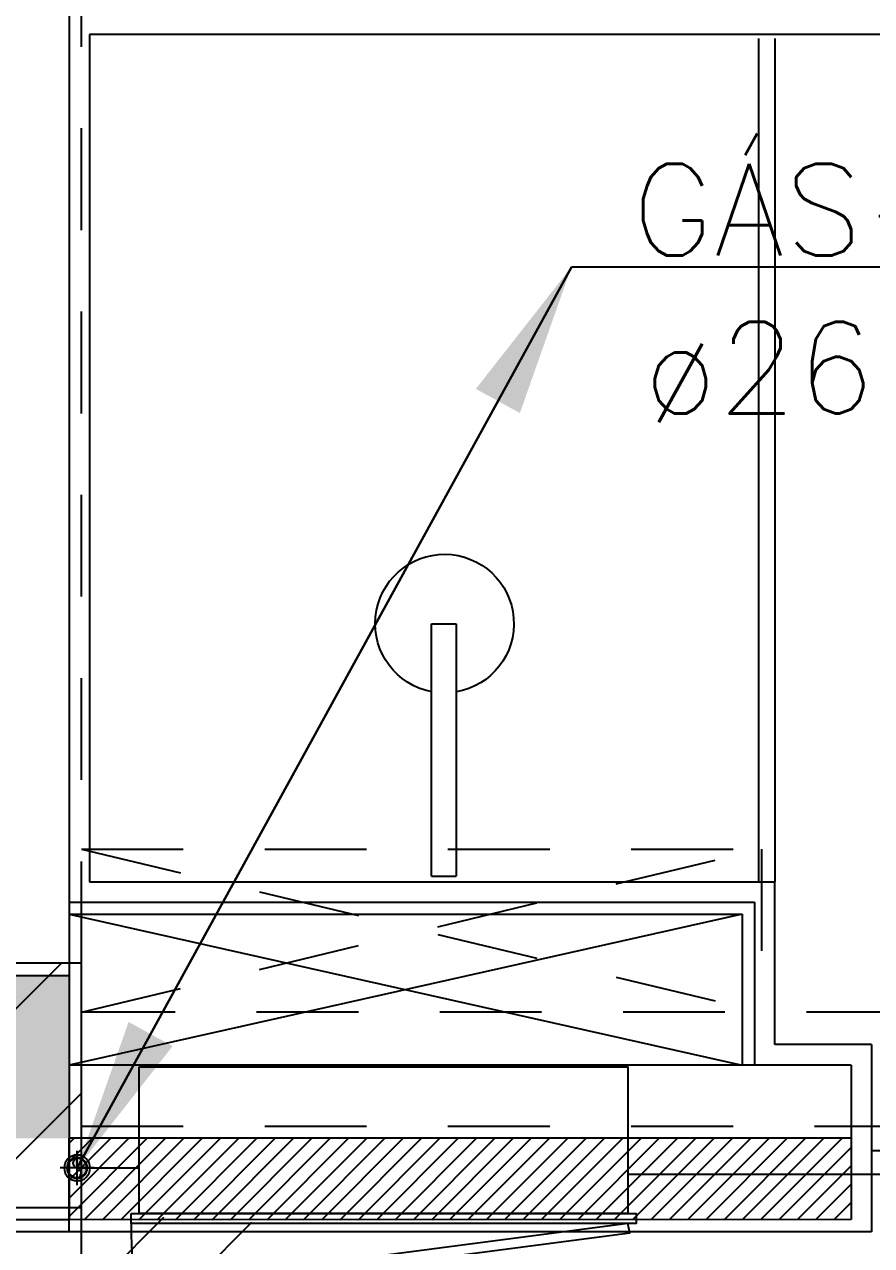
# Model space of a CAD drawing. Header units: millimetres. Extents: x 188.6 to 263.2, y 40.1 to 120.1.
# Drawn here: x 218.013 to 219.053, y 70.523 to 72.022 of the extents above; entities that cross this region are included whole.
import ezdxf
from ezdxf.enums import TextEntityAlignment as Align

# ---------------------------------------------------------------- set-up
doc = ezdxf.new("R2010")
doc.units = ezdxf.units.MM
doc.linetypes.add('CENTER2', pattern=[1.125, 0.75, -0.125, 0.125, -0.125])
doc.linetypes.add('HIDDEN2', pattern=[0.1875, 0.125, -0.0625])
for name, color, linetype in [('ARQ', 8, 'Continuous'), ('ESTR-PILARES', 11, 'Continuous'), ('ESTR-VIGAS', 11, 'HIDDEN2'), ('ESTRUTURA', 7, 'Continuous'), ('GAS-COL', 7, 'Continuous'), ('GAS-CX', 202, 'Continuous'), ('GAS-TUBO-PISO', 6, 'CENTER2')]:
    doc.layers.add(name, color=color, linetype=linetype)
doc.styles.add('60-75', font='romans.shx', dxfattribs={"height": 0.12})
doc.styles.add('ROMANS', font='ROMANS.SHX', dxfattribs={"height": 0.15})
doc.dimstyles.new('IND75', dxfattribs={"dimtxt": 0.15, "dimasz": 0.1875, "dimexe": 0.15, "dimexo": 0, "dimgap": 0.1, "dimtad": 1, "dimzin": 10, "dimdsep": 46, "dimtxsty": '60-75', "dimcen": 0, "dimclrd": 256, "dimclre": 1, "dimclrt": 256, "dimadec": 0, "dimazin": 0, "dimtfac": 1, "dimtix": 1, "dimtmove": 2, "dimatfit": 3, "dimfxl": 0.15, "dimtolj": 1, "dimtzin": 6, "dimarcsym": 0})
pattern_1 = [(45, (-1932.70728, -1426.162144), (-0.01122532015, 0.01122532015), [])]

# ---------------------------------------------------------------- blocks, each defined once
blk = doc.blocks.new('XREF-TIPO$0$CHUVEIRO')
at = {"color": 0}
for p, q in [((216.39, 104.5817), (216.39, 104.8912)), ((216.39, 104.8912), (216.42, 104.8912)), ((216.42, 104.8912), (216.42, 104.5817)), ((216.39, 104.5817), (216.42, 104.5817))]:
    blk.add_line(p, q, dxfattribs=at)
at = {"color": 0, "extrusion": (0, 0, -1)}
blk.add_ellipse((216.4058, 104.8916), major_axis=(-0.0851, 0), ratio=1, start_param=4.898771, end_param=10.827741, dxfattribs=at)
blk = doc.blocks.new('ESTR-TP-29.09.2016')
at = {"layer": 'ESTR-PILARES'}
for p, q in [((11.8055, 11.0552), (12.1055, 11.3552)), ((11.9894, 11.0552), (12.13, 11.1958))]:
    blk.add_line(p, q, dxfattribs=at)
blk.add_lwpolyline([(9.96, 11.0552), (12.13, 11.0552), (12.13, 11.3552), (9.96, 11.3552), (9.96, 11.0552)], dxfattribs=at)
at = {"layer": 'ESTR-VIGAS'}
for p, q in [((12.13, 11.4952), (12.965, 11.4952)), ((12.13, 11.2952), (12.965, 11.4952)), ((12.13, 11.4952), (12.965, 11.2952)), ((12.965, 11.4952), (12.965, 11.2952))]:
    blk.add_line(p, q, dxfattribs=at)
for points in [[(12.13, 11.3552), (12.13, 13.2152)], [(13.145, 11.2952), (12.13, 11.2952)], [(12.13, 11.1552), (13.67, 11.1552)], [(12.13, 9.6152), (12.13, 11.0552)]]:
    blk.add_lwpolyline(points, dxfattribs=at)
blk = doc.blocks.new('INDU')
at = {"color": 7}
blk.add_line((-0.005, 0), (0.005, 0), dxfattribs=at)
at = {"style": 'ROMANS'}
for tag, p in [('TQ-01', (0, 0.001189)), ('100', (0, -0.001718))]:
    blk.add_attdef(tag, text='', height=0.0015, dxfattribs=at).set_placement(p, align=Align.MIDDLE)
blk = doc.blocks.new('C50')
h = blk.add_hatch(color=8)
edge = h.paths.add_edge_path()
edge.add_arc((0, 0), 0.0238, 540, 720)
edge.add_ellipse((0.0119, 0), major_axis=(0.0119, 0), ratio=0.815791, start_angle=180, end_angle=360, ccw=False)
edge.add_ellipse((-0.0119, 0), major_axis=(-0.0119, 0), ratio=0.815791, start_angle=180, end_angle=360)
at = {"color": 252}
for p, q in [((0, -0.0421), (0, 0.0421)), ((0.0421, 0), (-0.0421, 0))]:
    blk.add_line(p, q, dxfattribs=at)
at = {"color": 0}
for radius in [0.0318, 0.0253]:
    blk.add_circle((0, 0), radius, dxfattribs=at)
at = {"color": 8}
blk.add_circle((0, 0), 0.0237, dxfattribs=at)
blk.add_ellipse((-0.0119, 0), major_axis=(-0.0119, 0), ratio=0.815791, start_param=3.141593, end_param=6.283185, dxfattribs=at)
at = {"color": 8, "extrusion": (0, 0, -1)}
blk.add_ellipse((0.0119, 0), major_axis=(0.0119, 0), ratio=0.815791, start_param=0, end_param=3.141593, dxfattribs=at)

msp = doc.modelspace()

# ---------------------------------------------------------------- hatches: boundary and pattern name
at = {"layer": 'ARQ'}
h = msp.add_hatch(color=256, dxfattribs=at)
h.dxf.hatch_style = 1
h.paths.add_polyline_path([(215.8978, 72.9146), (218.0682, 72.9147), (218.0682, 72.7147), (215.8979, 72.7146)])
h.paths.add_polyline_path([(215.9679, 70.8546), (218.0682, 70.8546), (218.0682, 70.6546), (215.9679, 70.6546)])
h = msp.add_hatch(color=256, dxfattribs=at)
h.dxf.hatch_style = 1
h.paths.add_polyline_path([(215.8978, 72.9146), (218.0682, 72.9147), (218.0682, 72.7147), (215.8979, 72.7146)])
h.paths.add_polyline_path([(215.9679, 70.8546), (218.0682, 70.8546), (218.0682, 70.6546), (215.9679, 70.6546)])
h = msp.add_hatch(dxfattribs=at)
h.set_pattern_fill('ANSI31', color=256, scale=0.005)
h.set_pattern_definition(pattern_1)
h.paths.add_polyline_path([(219.0282, 70.5549), (218.0682, 70.5546), (218.0682, 70.6546), (219.0282, 70.6546)])
h = msp.add_hatch(dxfattribs=at)
h.set_pattern_fill('ANSI31', color=256, scale=0.005)
h.set_pattern_definition(pattern_1)
h.paths.add_polyline_path([(219.0282, 70.5549), (218.0682, 70.5546), (218.0682, 70.6546), (219.0282, 70.6546)])

# ---------------------------------------------------------------- linework, layer by layer
for p, q in [((218.0682, 72.8147), (218.0682, 70.6546)), ((218.0682, 72.8147), (218.0682, 70.6546)), ((219.9532, 72.0096), (218.0932, 72.0096)), ((218.0932, 72.0096), (218.0932, 70.9696)), ((219.9532, 72.0096), (218.0932, 72.0096)), ((218.0932, 72.0096), (218.0932, 70.9696)), ((218.9143, 72.0046), (218.9143, 70.9696)), ((218.9143, 72.0046), (218.9143, 70.9696)), ((218.9343, 72.0046), (218.9343, 70.9696)), ((218.9343, 72.0046), (218.9343, 70.9696)), ((218.0932, 70.9696), (218.9343, 70.9696)), ((218.0932, 70.9696), (218.9343, 70.9696)), ((218.9343, 70.7696), (218.9343, 70.9696)), ((218.9343, 70.7696), (218.9343, 70.9696)), ((218.0682, 70.9446), (218.9093, 70.9446)), ((218.0682, 70.9446), (218.9093, 70.9446)), ((218.9093, 70.9446), (218.9093, 70.7446)), ((218.9093, 70.9446), (218.9093, 70.7446)), ((218.8943, 70.9296), (218.0682, 70.7446)), ((218.0682, 70.9296), (218.8943, 70.7446)), ((218.0682, 70.9296), (218.8943, 70.9296)), ((218.8943, 70.9296), (218.0682, 70.7446)), ((218.0682, 70.9296), (218.8943, 70.7446)), ((218.0682, 70.9296), (218.8943, 70.9296)), ((218.8943, 70.9296), (218.8943, 70.7446)), ((218.8943, 70.9296), (218.8943, 70.7446)), ((219.0532, 70.7696), (218.9343, 70.7696)), ((219.0532, 70.7696), (218.9343, 70.7696)), ((219.0532, 70.7696), (219.0532, 70.6396)), ((219.0532, 70.7696), (219.0532, 70.6396)), ((219.0282, 70.7446), (218.0682, 70.7446)), ((219.0282, 70.7446), (218.0682, 70.7446)), ((219.0282, 70.7446), (219.0282, 70.6546)), ((219.0282, 70.7446), (219.0282, 70.6546)), ((218.0679, 70.5396), (218.0679, 70.6546)), ((218.0679, 70.5396), (218.0679, 70.6546)), ((219.0282, 70.6546), (218.0682, 70.6546)), ((218.0682, 70.6546), (218.0682, 70.5546)), ((219.0282, 70.6546), (218.0682, 70.6546)), ((218.0682, 70.6546), (218.0682, 70.5546)), ((219.0282, 70.6546), (219.0282, 70.5549)), ((219.0282, 70.6546), (219.0282, 70.5549)), ((219.0282, 70.6546), (219.0282, 70.5549)), ((219.0532, 70.6546), (219.0532, 70.5396)), ((219.0532, 70.6546), (219.0532, 70.5396)), ((219.0532, 70.6396), (219.6532, 70.6395)), ((219.0532, 70.6396), (219.6532, 70.6395)), ((219.0282, 70.5549), (218.0682, 70.5546)), ((219.0282, 70.5549), (218.0682, 70.5546)), ((219.0282, 70.5549), (218.0832, 70.5546)), ((218.0832, 70.5396), (215.8828, 70.5396)), ((218.0832, 70.5396), (215.8828, 70.5396)), ((219.0532, 70.5396), (218.0679, 70.5396)), ((219.0532, 70.5396), (218.0679, 70.5396))]:
    msp.add_line(p, q, dxfattribs=at)
msp.add_lwpolyline([(215.8978, 70.8546), (218.0682, 70.8546), (218.0682, 70.5546), (215.8978, 70.5546)], close=True, dxfattribs=at)
msp.add_lwpolyline([(215.8978, 70.8546), (218.0682, 70.8546), (218.0682, 70.5546), (215.8978, 70.5546)], close=True, dxfattribs=at)
at = {"layer": 'GAS-CX'}
for points in [[(218.1541, 70.7422), (218.7541, 70.7422), (218.7541, 70.5622), (218.1541, 70.5622)], [(218.1441, 70.5622), (218.7641, 70.5622), (218.7641, 70.5502), (218.1441, 70.5502)], [(218.7541, 70.5502), (218.1475, 70.4708), (218.1499, 70.4591), (218.7565, 70.5384)]]:
    msp.add_lwpolyline(points, close=True, dxfattribs=at)
msp.add_arc((218.8652, 70.5502), 0.7211, 180, 187.2599, dxfattribs=at)
at = {"layer": 'GAS-TUBO-PISO'}
msp.add_line((218.1841, 70.5576), (217.9945, 70.3679), dxfattribs=at)
msp.add_lwpolyline([(218.7541, 70.6104), (222.3723, 70.6104, 0.414214), (222.5223, 70.7604), (222.5223, 70.7691)], format="xyb", dxfattribs=at)
msp.add_lwpolyline([(218.0779, 70.6182), (218.1541, 70.6182)], dxfattribs=at)
at = {"layer": 'GAS-TUBO-PISO', "ltscale": 0.5}
msp.add_lwpolyline([(217.8272, 69.971), (217.8272, 70.0036, -0.198909), (217.8858, 70.145), (218.2984, 70.5576)], format="xyb", dxfattribs=at)

# ---------------------------------------------------------------- block references
at = {"layer": 'ARQ'}
msp.add_blockref('XREF-TIPO$0$CHUVEIRO', (2.1231, -33.6051), dxfattribs=at)
msp.add_blockref('XREF-TIPO$0$CHUVEIRO', (2.1231, -33.6051), dxfattribs=at)
at = {"layer": 'ESTRUTURA'}
msp.add_blockref('ESTR-TP-29.09.2016', (205.9531, 59.5144), dxfattribs=at)
at = {"layer": 'GAS-COL'}
ref = msp.add_blockref('INDU', (219.0596, 71.7242), dxfattribs=dict(at, xscale=75, yscale=-75, zscale=75, rotation=180))
ref.add_attrib('100', 'ø26mm', dxfattribs={"layer": '0', "height": 0.1125, "style": 'ROMANS'}).set_placement((219.0596, 71.5953), align=Align.MIDDLE)
ref.add_attrib('TQ-01', 'GÁS-01', dxfattribs={"layer": '0', "height": 0.1125, "style": 'ROMANS'}).set_placement((219.0596, 71.8133), align=Align.MIDDLE)
at = {"layer": 'GAS-CX', "xscale": -0.5, "yscale": 0.5, "zscale": 0.5, "rotation": 90}
msp.add_blockref('C50', (218.0779, 70.6182), dxfattribs=at)

# ---------------------------------------------------------------- leaders
at = {"layer": 'GAS-COL'}
for points in [[(218.0779, 70.6182), (218.6846, 71.7242)], [(218.6846, 71.7242), (218.0779, 70.6182)]]:
    msp.add_leader(points, dimstyle='IND75', dxfattribs=at)

doc.saveas('drawing.dxf')
